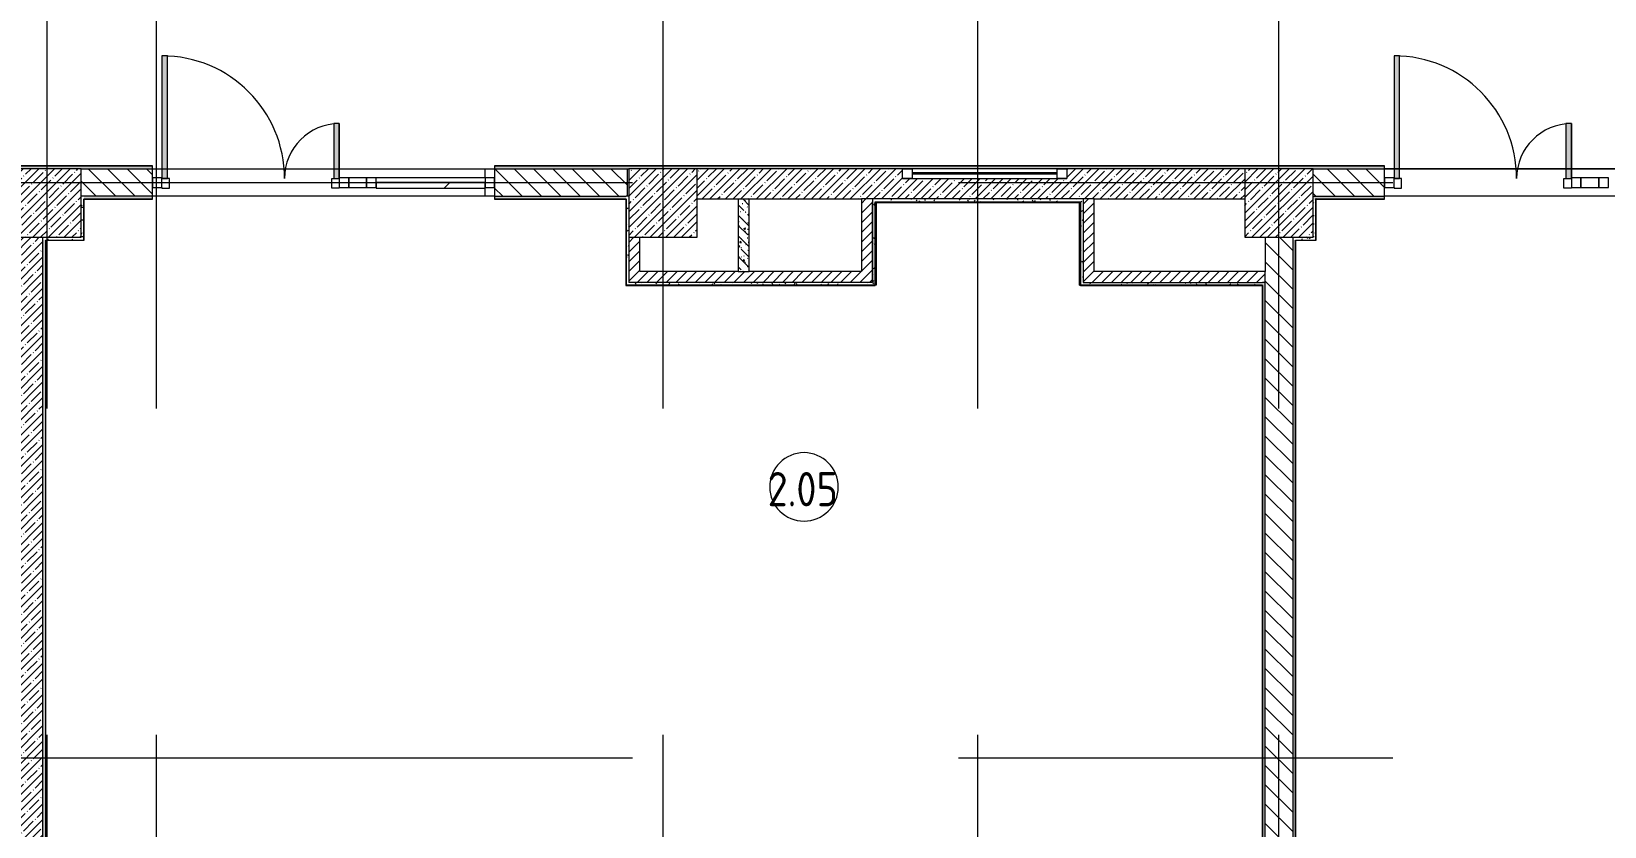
# Model space of a CAD drawing. Header units: millimetres. Extents: x -6228 to 201956, y -8553 to 30426.
# Drawn here: x 144498 to 155990, y 3098 to 8903 of the extents above; entities that cross this region are included whole.
import ezdxf

# ---------------------------------------------------------------- set-up
doc = ezdxf.new("R2010")
doc.units = ezdxf.units.MM
doc.linetypes.add('Осевая', pattern=[15875, 3175, -2381.25, 7937.5, -2381.25])
for name, color, linetype, lineweight in [('A-AREA-IDEN', 7, 'Continuous', 9), ('A-GLAZ-2', 7, 'Continuous', 9), ('A-GLAZ-CURT-2', 7, 'Continuous', 9), ('A-GLAZ-CWMG-3', 7, 'Continuous', 9), ('A-WALL-4', 7, 'Continuous', 13), ('I-WALL-5', 7, 'Continuous', 9), ('S-COLS-2', 7, 'Continuous', 9), ('Оси-2', 7, 'Осевая', 9)]:
    doc.layers.add(name, color=color, linetype=linetype, lineweight=lineweight)
for name, color, linetype, lineweight, true_color in [('A-DETL-GENF-5', 7, 'Continuous', 9, 0xaaaaaa), ('A-DOOR-5', 7, 'Continuous', 9, 0xaaaaaa), ('A-DOOR-6', 7, 'Continuous', 9, 0xe2e2e2), ('A-FLOR-3', 7, 'Continuous', 9, 0xaaaaaa), ('I-WALL-6', 7, 'Continuous', 9, 0x787878), ('I-WALL-7', 9, 'Continuous', 9, 0x808080)]:
    doc.layers.add(name, color=color, linetype=linetype, lineweight=lineweight, true_color=true_color)
doc.styles.add('GOST Common', font='GOST_Common.ttf', dxfattribs={"width": 0.9, "height": 250})
pattern_1 = [(45, (96951.896, 0), (-35.35534, 35.35534), [])]
pattern_2 = [(135, (96951.9, 0), (-70.71068, -70.71068), [])]
pattern_3 = [(45, (96951.9, 0), (-57.02463, 57.02463), []), (45, (97008.92, 0), (-57.02463, 57.02463), [100.806, -20.161, 3.353, -16.808])]
pattern_4 = [(0, (96951.896, 0), (121.92, 30.48), [10.058, -81.382, 10.058, -81.382, -487.68]), (0, (96951.896, 0), (121.92, 30.48), [-182.88, 10.058, -172.822, 10.058, -81.382, -213.36]), (0, (96951.896, 0), (121.92, 30.48), [-457.2, 10.058, -50.902, 10.058, -142.342]), (120, (96997.616, 15.24), (-87.356454, 90.345817), [10.058, -81.382, 10.058, -81.382, -487.68]), (120, (96997.616, 15.24), (-87.356454, 90.345817), [-182.88, 10.058, -172.822, 10.058, -81.382, -213.36]), (120, (96997.616, 15.24), (-87.356454, 90.345817), [-457.2, 10.058, -50.902, 10.058, -142.342]), (240, (97012.856, 76.2), (-34.563546, -120.825817), [10.058, -81.382, 10.058, -81.382, -487.68]), (240, (97012.856, 76.2), (-34.563546, -120.825817), [-182.88, 10.058, -172.822, 10.058, -81.382, -213.36]), (240, (97012.856, 76.2), (-34.563546, -120.825817), [-457.2, 10.058, -50.902, 10.058, -142.342])]

# ---------------------------------------------------------------- blocks, each defined once
blk = doc.blocks.new('BSC_Колонна _Прямоугольная - 500х500-V173-План зашивки приборов отопления в осях 1 этажа 12-23')
at = {"layer": 'S-COLS-2'}
h = blk.add_hatch(dxfattribs=at)
h.set_pattern_fill('FP_143', color=256, style=0, pattern_type=2)
h.set_pattern_definition([(45, (-47660, -7650), (-57.02463, 57.02463), []), (45, (-47602.975, -7650), (-57.02463, 57.02463), [100.806, -20.161, 3.353, -16.808])])
h.paths.add_polyline_path([(-250, -250), (250, -250), (250, 250), (-250, 250)])
for p, q in [((250, 250), (-250, 250)), ((-250, 250), (-250, -250)), ((250, -250), (250, 250)), ((-250, -250), (250, -250))]:
    blk.add_line(p, q, dxfattribs=at)
blk = doc.blocks.new('BSC_Колонна _Прямоугольная - 500х500-V174-План зашивки приборов отопления в осях 1 этажа 12-23')
at = {"layer": 'S-COLS-2'}
h = blk.add_hatch(dxfattribs=at)
h.set_pattern_fill('FP_144', color=256, style=0, pattern_type=2)
h.set_pattern_definition([(45, (-52160, -7650), (-57.02463, 57.02463), []), (45, (-52102.975, -7650), (-57.02463, 57.02463), [100.806, -20.161, 3.353, -16.808])])
h.paths.add_polyline_path([(-250, -250), (250, -250), (250, 250), (-250, 250)])
for p, q in [((250, 250), (-250, 250)), ((-250, 250), (-250, -250)), ((250, -250), (250, 250)), ((-250, -250), (250, -250))]:
    blk.add_line(p, q, dxfattribs=at)
blk = doc.blocks.new('BSC_Колонна _Прямоугольная - 500х500-V188-План зашивки приборов отопления в осях 1 этажа 12-23')
at = {"layer": 'S-COLS-2'}
h = blk.add_hatch(dxfattribs=at)
h.set_pattern_fill('FP_167', color=256, style=0, pattern_type=2)
h.set_pattern_definition([(45, (-56660, -7650), (-57.02463, 57.02463), []), (45, (-56602.975, -7650), (-57.02463, 57.02463), [100.806, -20.161, 3.353, -16.808])])
h.paths.add_polyline_path([(-250, -250), (250, -250), (250, 250), (-250, 250)])
for p, q in [((250, 250), (-250, 250)), ((-250, 250), (-250, -250)), ((250, -250), (250, 250)), ((-250, -250), (250, -250))]:
    blk.add_line(p, q, dxfattribs=at)
blk = doc.blocks.new('120_Окно_СКБ_1Ст - 120_Окно_СКБ_1Ст 400х1200 EI30-24228621-План зашивки приборов отопления в осях 1 этажа 12-23')
at = {"layer": 'A-GLAZ-2'}
for p, q in [((-600, 40), (-600, 110)), ((-600, 110), (-530, 110)), ((600, 110), (-600, 110)), ((-530, 40), (-600, 40)), ((-600, 40), (600, 40)), ((-530, 110), (-530, 40)), ((530, 80), (-530, 80)), ((530, 70), (-530, 70)), ((530, 40), (530, 110)), ((530, 110), (600, 110)), ((600, 40), (530, 40)), ((600, 110), (600, 40))]:
    blk.add_line(p, q, dxfattribs=at)
blk = doc.blocks.new('Прямоугольный импост - 50 x 70 мм-31700031-План зашивки приборов отопления в осях 1 этажа 12-23')
at = {"layer": 'A-GLAZ-CWMG-3'}
for p, q in [((-70, 35), (0, 35)), ((-70, -35), (-70, 35)), ((0, 35), (0, -35)), ((0, -35), (-70, -35))]:
    blk.add_line(p, q, dxfattribs=at)
blk = doc.blocks.new('Дверь_Витражная_остекление_ - ДВН_ДАО_Главный вход_1200 в свету-31742133-План зашивки приборов отопления в осях 1 этажа 12-23')
at = {"layer": 'A-DOOR-6'}
for points in [[(-647.5, 30), (-607.5, 30), (-607.5, 925), (-647.5, 925), (-647.5, 35)], [(647.5, 30), (647.5, 430), (607.5, 430), (607.5, 30)]]:
    blk.add_hatch(color=256, dxfattribs=at).paths.add_polyline_path(points)
at = {"layer": 'A-DETL-GENF-5'}
for p, q in [((-607.5, 925), (-647.5, 925)), ((-647.5, 925), (-647.5, 35)), ((-607.5, 30), (-607.5, 925)), ((647.5, 430), (607.5, 430)), ((607.5, 430), (607.5, 30)), ((647.5, 35), (647.5, 430)), ((-647.5, 30), (-607.5, 30)), ((-592.5, 30), (-647.5, 30)), ((-592.5, -40), (-592.5, 30)), ((592.5, -40), (592.5, 30)), ((592.5, 30), (647.5, 30)), ((607.5, 30), (647.5, 30)), ((-647.5, -35), (-647.5, -40)), ((-647.5, -40), (-592.5, -40)), ((647.5, -40), (592.5, -40)), ((647.5, -35), (647.5, -40))]:
    blk.add_line(p, q, dxfattribs=at)
at = {"layer": 'A-DOOR-5'}
for p, q in [((-647.5, 925), (-647.5, 35)), ((647.5, 430), (647.5, 35))]:
    blk.add_line(p, q, dxfattribs=at)
for centre, radius, start, end in [((-647.5, 30), 895, 360, 90), ((647.5, 30), 400, 90, 180)]:
    blk.add_arc(centre, radius, start, end, dxfattribs=at)
blk = doc.blocks.new('Системная панель - Стемалит - 40мм-32257327-План зашивки приборов отопления в осях 1 этажа 12-23')
at = {"layer": 'A-GLAZ-CURT-2'}
for p, q in [((65, 35), (-65, 35)), ((-65, 35), (-65, -35)), ((65, -35), (65, 35)), ((-65, -35), (65, -35))]:
    blk.add_line(p, q, dxfattribs=at)
blk = doc.blocks.new('Прямоугольный импост - 50 x 70 мм-31687886-План зашивки приборов отопления в осях 1 этажа 12-23')
at = {"layer": 'A-GLAZ-CWMG-3'}
for p, q in [((-35, 35), (35, 35)), ((-35, -35), (-35, 35)), ((35, 35), (35, -35)), ((35, -35), (-35, -35))]:
    blk.add_line(p, q, dxfattribs=at)
blk = doc.blocks.new('Прямоугольный импост - 50 x 70 мм-31701779-План зашивки приборов отопления в осях 1 этажа 12-23')
at = {"layer": 'A-GLAZ-CWMG-3'}
for p, q in [((0, 35), (-70, 35)), ((-70, 35), (-70, -35)), ((0, -35), (0, 35)), ((-70, -35), (0, -35))]:
    blk.add_line(p, q, dxfattribs=at)
blk = doc.blocks.new('Системная панель - Стекло - 40мм-V259-План зашивки приборов отопления в осях 1 этажа 12-23')
at = {"layer": 'A-GLAZ-CURT-2'}
h = blk.add_hatch(dxfattribs=at)
h.set_pattern_fill('FP_190', color=256, style=0, pattern_type=2)
h.set_pattern_definition([(45, (-50562.5, -7700), (-282.8427, 282.8427), [200, -600]), (45, (-50762.5, -7800), (-282.8427, 282.8427), [600, -200]), (45, (-50362.5, -7900), (-282.8427, 282.8427), [200, -600])])
h.paths.add_polyline_path([(397.5, -40), (397.5, 0), (-397.5, 0), (-397.5, -40)])
for p, q in [((397.5, 0), (-397.5, 0)), ((-397.5, 0), (-397.5, -40)), ((397.5, -40), (397.5, 0)), ((-397.5, -40), (397.5, -40))]:
    blk.add_line(p, q, dxfattribs=at)
blk = doc.blocks.new('Прямоугольный импост - 50 x 70 мм-31702100-План зашивки приборов отопления в осях 1 этажа 12-23')
at = {"layer": 'A-GLAZ-CWMG-3'}
for p, q in [((-35, 35), (35, 35)), ((-35, -35), (-35, 35)), ((35, 35), (35, -35)), ((35, -35), (-35, -35))]:
    blk.add_line(p, q, dxfattribs=at)
blk = doc.blocks.new('Прямоугольный импост - 50 x 70 мм-31720914-План зашивки приборов отопления в осях 1 этажа 12-23')
at = {"layer": 'A-GLAZ-CWMG-3'}
blk.add_line((41991, 7835), (41196, 7835), dxfattribs=at)
blk = doc.blocks.new('Марка_Помещения - Номер-25198446-План зашивки приборов отопления в осях 1 этажа 12-23')
at = {"layer": 'A-AREA-IDEN'}
for start, end in [(360, 180), (180, 360)]:
    blk.add_arc((0, 0), 2.5, start, end, dxfattribs=at)

msp = doc.modelspace()

# ---------------------------------------------------------------- hatches: boundary and pattern name
at = {"layer": 'I-WALL-5'}
h = msp.add_hatch(dxfattribs=at)
h.set_pattern_fill('FP_159', color=256, style=0, pattern_type=2)
h.set_pattern_definition(pattern_2)
h.paths.add_polyline_path([(148841.9, 7700), (148851.9, 7700), (148851.9, 7900), (147881.9, 7900), (147881.9, 7700), (148373.1, 7700)])
h.paths.add_polyline_path([(145381.9, 7700), (145381.9, 7900), (144861.9, 7900), (144861.9, 7700), (144881.9, 7700)])
h = msp.add_hatch(dxfattribs=at)
h.set_pattern_fill('FP_157', color=256, style=0, pattern_type=2)
h.set_pattern_definition(pattern_3)
h.paths.add_polyline_path([(153361.9, 7680), (153361.9, 7900), (152061.9, 7900), (152061.9, 7830), (150861.9, 7830), (150861.9, 7900), (149361.9, 7900), (149361.9, 7680), (152741.6, 7680)])
h = msp.add_hatch(dxfattribs=at)
h.set_pattern_fill('FP_159', color=256, style=0, pattern_type=2)
h.set_pattern_definition(pattern_2)
h.paths.add_polyline_path([(157861.9, 7700), (157861.9, 7900), (156882.9, 7900), (156882.9, 7700), (157110.1, 7700)])
h.paths.add_polyline_path([(153861.9, 7700), (154382.9, 7700), (154382.9, 7900), (153861.9, 7900)])
h = msp.add_hatch(dxfattribs=at)
h.set_pattern_fill('FP_162', color=256, style=0, pattern_type=2)
h.set_pattern_definition(pattern_1)
h.paths.add_polyline_path([(150561.9, 7070), (150641.9, 7070), (150641.9, 7680), (150561.9, 7680), (150561.9, 7150)])
h = msp.add_hatch(dxfattribs=at)
h.set_pattern_fill('FP_162', color=256, style=0, pattern_type=2)
h.set_pattern_definition(pattern_1)
h.paths.add_polyline_path([(152261.9, 7070), (152261.9, 7680), (152181.9, 7680), (152181.9, 7070)])
h = msp.add_hatch(dxfattribs=at)
h.set_pattern_fill('FP_157', color=256, style=0, pattern_type=2)
h.set_pattern_definition(pattern_3)
h.paths.add_polyline_path([(144361.9, 400), (144581.9, 400), (144581.9, 7400), (144361.9, 7400), (144361.9, 479.1)])
h = msp.add_hatch(dxfattribs=at)
h.set_pattern_fill('FP_162', color=256, style=0, pattern_type=2)
h.set_pattern_definition(pattern_1)
h.paths.add_polyline_path([(148941.9, 7150), (148941.9, 7400), (148861.9, 7400), (148861.9, 7150)])
h = msp.add_hatch(dxfattribs=at)
h.set_pattern_fill('FP_159', color=256, style=0, pattern_type=2)
h.set_pattern_definition(pattern_2)
h.paths.add_polyline_path([(153511.9, 425), (153711.9, 425), (153711.9, 7400), (153511.9, 7400), (153511.9, 450)])
h = msp.add_hatch(dxfattribs=at)
h.set_pattern_fill('FP_162', color=256, style=0, pattern_type=2)
h.set_pattern_definition(pattern_1)
h.paths.add_polyline_path([(150561.9, 7070), (150561.9, 7150), (148861.9, 7150), (148861.9, 7070), (149829.2, 7070)])
h = msp.add_hatch(dxfattribs=at)
h.set_pattern_fill('FP_162', color=256, style=0, pattern_type=2)
h.set_pattern_definition(pattern_1)
h.paths.add_polyline_path([(153210.4, 7070), (153210.4, 7150), (152261.9, 7150), (152261.9, 7070), (152741.6, 7070)])
h = msp.add_hatch(dxfattribs=at)
h.set_pattern_fill('FP_162', color=256, style=0, pattern_type=2)
h.set_pattern_definition(pattern_1)
h.paths.add_polyline_path([(153491.9, 7070), (153511.9, 7070), (153511.9, 7150), (153210.4, 7150), (153210.4, 7070)])
at = {"layer": 'I-WALL-6'}
h = msp.add_hatch(dxfattribs=at)
h.set_pattern_fill('FP_165', color=256, style=0, pattern_type=2)
h.set_pattern_definition([(135, (96951.9, 0), (-75.43415, -75.43415), [106.68, -17.78, 3.556, -17.78]), (135, (96951.9, 75.39), (-75.43415, -75.43415), []), (50, (96951.9, 0), (127.52922, -11.15758), [13.335, -146.685]), (355, (96951.9, 0), (-24.66966, 133.74002), [10.668, -117.348]), (100.451, (96962.52, -0.93), (102.85973, 122.58178), [11.333, -124.663]), (46.184, (96951.9, 35.56), (189.75516, -29.43036), [20.002, -220.027]), (96.636, (96967.7, 33.1), (166.1822, 173.1996), [17, -186.995]), (351.184, (96951.9, 35.56), (166.1839, 173.1976), [16.002, -176.022]), (21, (96969.68, 26.67), (106.13027, -71.58603), [13.335, -146.685]), (326, (96969.68, 26.67), (43.26188, 128.93175), [10.668, -117.348]), (71.451, (96978.52, 20.7), (149.39198, 57.34505), [11.333, -124.663]), (37.5, (96951.896, 0), (2.16223, 59.188357), [3.353, -112.573, 3.353, -115.773, -117.792]), (37.5, (96951.896, 0), (2.16223, 59.188357), [-235.052, 3.353, -114.44]), (7.5, (96951.896, 0), (46.77386, 70.12615), [3.353, -64.567, 3.353, -109.906, -44.894]), (7.5, (96951.896, 0), (46.77386, 70.12615), [-181.178, 3.353, -41.542]), (327.5, (96912.247, 0), (94.91367, -4.010093), [3.353, -41.097, 3.353, -135.331, -184.023]), (327.5, (96912.247, 0), (94.91367, -4.010093), [-183.134, 3.353, -180.67]), (317.5, (96894.47, 0), (103.69057, 17.79882), [3.353, -54.432, 3.353, -88.748, -130.683]), (317.5, (96894.47, 0), (103.69057, 17.79882), [-149.885, 3.353, -127.33])])
h.paths.add_polyline_path([(149741.9, 7150), (149741.9, 7680), (149661.9, 7680), (149661.9, 7150)])
at = {"layer": 'I-WALL-7'}
h = msp.add_hatch(dxfattribs=at)
h.set_pattern_fill('FP_186', color=256, style=0, pattern_type=2)
h.set_pattern_definition(pattern_4)
h.paths.add_polyline_path([(170711.9, 7900), (171701.9, 7900), (171701.9, 7920), (170656.9, 7920), (170656.9, 7908), (170711.9, 7908), (170711.9, 7901.1)])
h.paths.add_polyline_path([(168716.9, 7900), (169201.9, 7900), (169201.9, 7908), (169256.9, 7908), (169256.9, 7920), (168686.9, 7920), (168686.9, 7908), (168716.9, 7908), (168716.9, 7901.7)])
h.paths.add_polyline_path([(167556.9, 7900), (167556.9, 7908), (167586.9, 7908), (167586.9, 7920), (166312.4, 7920), (166312.4, 7908), (166342.4, 7908), (166342.4, 7900), (167303.2, 7900)])
h.paths.add_polyline_path([(165182.4, 7900), (165182.4, 7908), (165212.4, 7908), (165212.4, 7920), (164006.9, 7920), (164006.9, 7908), (164036.9, 7908), (164036.9, 7900), (165119, 7900)])
h.paths.add_polyline_path([(162876.9, 7900), (162876.9, 7908), (162906.9, 7908), (162906.9, 7920), (156882.9, 7920), (156882.9, 7900), (162861.9, 7900)])
h.paths.add_polyline_path([(153861.9, 7900), (154382.9, 7900), (154382.9, 7920), (147881.9, 7920), (147881.9, 7900), (153361.9, 7900)])
h.paths.add_polyline_path([(144861.9, 7900), (145381.9, 7900), (145381.9, 7920), (139012.9, 7920), (139012.9, 7900), (144732.7, 7900)])
h.paths.add_polyline_path([(136512.9, 7900), (136512.9, 7920), (135694.5, 7920), (135694.5, 7900), (135995.7, 7900)])
h = msp.add_hatch(dxfattribs=at)
h.set_pattern_fill('FP_186', color=256, style=0, pattern_type=2)
h.set_pattern_definition(pattern_4)
h.paths.add_polyline_path([(144881.9, 7380), (144881.9, 7700), (144861.9, 7700), (144861.9, 7380)])
h = msp.add_hatch(dxfattribs=at)
h.set_pattern_fill('FP_186', color=256, style=0, pattern_type=2)
h.set_pattern_definition(pattern_4)
h.paths.add_polyline_path([(148841.9, 7680), (148841.9, 7700), (147881.9, 7700), (147881.9, 7680), (148373.1, 7680)])
h.paths.add_polyline_path([(145381.9, 7680), (145381.9, 7700), (144881.9, 7700), (144881.9, 7680)])
h = msp.add_hatch(dxfattribs=at)
h.set_pattern_fill('FP_186', color=256, style=0, pattern_type=2)
h.set_pattern_definition(pattern_4)
h.paths.add_polyline_path([(148841.9, 7070), (148861.9, 7070), (148861.9, 7700), (148841.9, 7700), (148841.9, 7283.2)])
h = msp.add_hatch(dxfattribs=at)
h.set_pattern_fill('FP_186', color=256, style=0, pattern_type=2)
h.set_pattern_definition(pattern_4)
h.paths.add_polyline_path([(157841.9, 7680), (157861.9, 7680), (157861.9, 7700), (156882.9, 7700), (156882.9, 7680), (157840.9, 7680)])
h.paths.add_polyline_path([(153881.9, 7680), (154382.9, 7680), (154382.9, 7700), (153861.9, 7700), (153861.9, 7680)])
h = msp.add_hatch(dxfattribs=at)
h.set_pattern_fill('FP_186', color=256, style=0, pattern_type=2)
h.set_pattern_definition(pattern_4)
h.paths.add_polyline_path([(152153.4, 7660), (152161.9, 7660.5), (152161.9, 7680), (150641.9, 7680), (150641.9, 7660), (151285.4, 7660)])
h = msp.add_hatch(dxfattribs=at)
h.set_pattern_fill('FP_186', color=256, style=0, pattern_type=2)
h.set_pattern_definition(pattern_4)
h.paths.add_polyline_path([(150661.9, 7050), (150661.9, 7660), (150641.9, 7660), (150641.9, 7050)])
h = msp.add_hatch(dxfattribs=at)
h.set_pattern_fill('FP_186', color=256, style=0, pattern_type=2)
h.set_pattern_definition(pattern_4)
h.paths.add_polyline_path([(152161.9, 7070), (152181.9, 7070), (152181.9, 7680), (152161.9, 7680), (152161.9, 7283.2)])
h = msp.add_hatch(dxfattribs=at)
h.set_pattern_fill('FP_186', color=256, style=0, pattern_type=2)
h.set_pattern_definition(pattern_4)
h.paths.add_polyline_path([(153881.9, 7380), (153881.9, 7680), (153861.9, 7680), (153861.9, 7380)])
h = msp.add_hatch(dxfattribs=at)
h.set_pattern_fill('FP_186', color=256, style=0, pattern_type=2)
h.set_pattern_definition(pattern_4)
h.paths.add_polyline_path([(144861.9, 7380), (144861.9, 7400), (144581.9, 7400), (144581.9, 7380), (144732.7, 7380)])
h = msp.add_hatch(dxfattribs=at)
h.set_pattern_fill('FP_186', color=256, style=0, pattern_type=2)
h.set_pattern_definition(pattern_4)
h.paths.add_polyline_path([(144581.9, 805), (144601.9, 805), (144601.9, 7380), (144581.9, 7380), (144581.9, 913.4)])
h = msp.add_hatch(dxfattribs=at)
h.set_pattern_fill('FP_186', color=256, style=0, pattern_type=2)
h.set_pattern_definition(pattern_4)
h.paths.add_polyline_path([(153861.9, 7380), (153861.9, 7400), (153711.9, 7400), (153711.9, 7380), (153731.9, 7380)])
h = msp.add_hatch(dxfattribs=at)
h.set_pattern_fill('FP_186', color=256, style=0, pattern_type=2)
h.set_pattern_definition(pattern_4)
h.paths.add_polyline_path([(153711.9, 450), (153731.9, 450), (153731.9, 7380), (153711.9, 7380), (153711.9, 623.9)])
h = msp.add_hatch(dxfattribs=at)
h.set_pattern_fill('FP_186', color=256, style=0, pattern_type=2)
h.set_pattern_definition(pattern_4)
h.paths.add_polyline_path([(150641.9, 7050), (150641.9, 7070), (148841.9, 7070), (148841.9, 7050), (149829.2, 7050)])
h = msp.add_hatch(dxfattribs=at)
h.set_pattern_fill('FP_186', color=256, style=0, pattern_type=2)
h.set_pattern_definition(pattern_4)
h.paths.add_polyline_path([(153490.9, 7050), (153491.9, 7050), (153491.9, 7070), (152161.9, 7070), (152161.9, 7050), (152741.6, 7050)])
h = msp.add_hatch(dxfattribs=at)
h.set_pattern_fill('FP_186', color=256, style=0, pattern_type=2)
h.set_pattern_definition(pattern_4)
h.paths.add_polyline_path([(153491.9, 470), (153511.9, 470), (153511.9, 7070), (153491.9, 7070), (153491.9, 471)])

# ---------------------------------------------------------------- linework, layer by layer
at = {"layer": 'A-FLOR-3'}
for p, q in [((145381.9, 7900), (147881.9, 7900)), ((147811.9, 7835), (147811.9, 7900)), ((154382.9, 7900), (156882.9, 7900)), ((156882.9, 7900), (154382.9, 7900)), ((147811.9, 7700), (147811.9, 7760)), ((147881.9, 7700), (147811.9, 7700))]:
    msp.add_line(p, q, dxfattribs=at)
at = {"layer": 'A-WALL-4'}
for p, q in [((145381.9, 7920), (139012.9, 7920)), ((154382.9, 7920), (147881.9, 7920)), ((145381.9, 7700), (144861.9, 7700)), ((147881.9, 7700), (148841.9, 7700)), ((153861.9, 7700), (154382.9, 7700)), ((144881.9, 7680), (144881.9, 7679)), ((144882.9, 7679), (144881.9, 7679)), ((148841.9, 7679), (148840.9, 7679)), ((148841.9, 7679), (148841.9, 7680)), ((152261.9, 7680), (150561.9, 7680)), ((150641.9, 7680), (150641.9, 7660)), ((150641.9, 7070), (150641.9, 7660)), ((150641.9, 7660), (150641.9, 7070)), ((153881.9, 7380), (153881.9, 7680)), ((153882.9, 7680), (153881.9, 7680)), ((153882.9, 7680), (153882.9, 7679)), ((144581.9, 730), (144581.9, 7400)), ((144601.9, 7380), (144601.9, 7247.5)), ((153731.9, 7380), (153731.9, 471)), ((149661.9, 7150), (149741.9, 7150)), ((153511.9, 425), (153511.9, 7150)), ((153491.9, 7050), (152161.9, 7050)), ((153511.9, 7070), (153491.9, 7070)), ((153491.9, 470), (153491.9, 7050))]:
    msp.add_line(p, q, dxfattribs=at)
at = {"layer": 'I-WALL-5'}
for p, q in [((145381.9, 7921), (139012.9, 7921)), ((144861.9, 7900), (148861.9, 7900)), ((145381.9, 7679), (145381.9, 7921)), ((147881.9, 7921), (147881.9, 7679)), ((154382.9, 7921), (147881.9, 7921)), ((148851.9, 7700), (148851.9, 7900)), ((150861.9, 7900), (149361.9, 7900)), ((153361.9, 7900), (152061.9, 7900)), ((153861.9, 7900), (154382.9, 7900)), ((154382.9, 7679), (154382.9, 7921)), ((147811.9, 7700), (145381.9, 7700)), ((148861.9, 7700), (148841.9, 7700)), ((156882.9, 7700), (154382.9, 7700)), ((144881.9, 7680), (145381.9, 7680)), ((144881.9, 7380), (144881.9, 7679)), ((144882.9, 7679), (145381.9, 7679)), ((144882.9, 7379), (144882.9, 7679)), ((147881.9, 7680), (148841.9, 7680)), ((147881.9, 7679), (148840.9, 7679)), ((148840.9, 7679), (148840.9, 7049)), ((148841.9, 7679), (148841.9, 7050)), ((149361.9, 7680), (150561.9, 7680)), ((149661.9, 7680), (149661.9, 7150)), ((149741.9, 7150), (149741.9, 7680)), ((150561.9, 7680), (150561.9, 7150)), ((150661.9, 7660), (152161.4, 7660)), ((150661.9, 7049), (150661.9, 7660)), ((152153.4, 7652), (150669.9, 7652)), ((150669.9, 7652), (150669.9, 7050)), ((152153.4, 7050), (152153.4, 7652)), ((152161.4, 7660), (152161.4, 7050)), ((152161.9, 7660), (152161.9, 7050)), ((152181.9, 7680), (152181.9, 7070)), ((152261.9, 7150), (152261.9, 7680)), ((152261.9, 7680), (153361.9, 7680)), ((153882.9, 7680), (154382.9, 7680)), ((153882.9, 7379), (153882.9, 7679)), ((153882.9, 7679), (154382.9, 7679)), ((144601.9, 7380), (144881.9, 7380)), ((144602.9, 7379), (144882.9, 7379)), ((144602.9, 801), (144602.9, 7379)), ((148861.9, 7400), (148861.9, 7070)), ((148941.9, 7150), (148941.9, 7400)), ((153511.9, 7400), (153511.9, 7150)), ((153711.9, 7400), (153711.9, 475)), ((153731.9, 7380), (153881.9, 7380)), ((153732.9, 7379), (153882.9, 7379)), ((153732.9, 471), (153732.9, 7379)), ((144601.9, 7247.5), (144601.9, 780)), ((149661.9, 7150), (148941.9, 7150)), ((150561.9, 7150), (149741.9, 7150)), ((153511.9, 7150), (152261.9, 7150)), ((148840.9, 7049), (150661.9, 7049)), ((150669.9, 7050), (148841.9, 7050)), ((150641.9, 7070), (148861.9, 7070)), ((152153.4, 7050), (152161.4, 7050)), ((152160.9, 7050), (152160.9, 7049)), ((152160.9, 7049), (153490.9, 7049)), ((152181.9, 7070), (153491.9, 7070)), ((153490.9, 7049), (153490.9, 471))]:
    msp.add_line(p, q, dxfattribs=at)
at = {"layer": 'Оси-2'}
for p, q in [((144611.9, 593.7), (144611.9, 24898.1)), ((145411.9, 593.7), (145411.9, 24898.1)), ((149111.9, 593.7), (149111.9, 24898.1)), ((151411.9, 593.7), (151411.9, 24898.1)), ((153611.9, 593.7), (153611.9, 24898.1)), ((135394.4, 7800), (179201.9, 7800)), ((135394.4, 3600), (179201.9, 3600))]:
    msp.add_line(p, q, dxfattribs=at)

# ---------------------------------------------------------------- block references
at = {"layer": 'A-AREA-IDEN', "xscale": 99.99999999999993, "yscale": 99.99999999999993, "zscale": 99.99999999999993}
msp.add_blockref('Марка_Помещения - Номер-25198446-План зашивки приборов отопления в осях 1 этажа 12-23', (150142, 5577.9), dxfattribs=at)
at = {"layer": 'A-DOOR-5'}
for p in [(146099.4, 7800), (155100.4, 7800)]:
    msp.add_blockref('Дверь_Витражная_остекление_ - ДВН_ДАО_Главный вход_1200 в свету-31742133-План зашивки приборов отопления в осях 1 этажа 12-23', p, dxfattribs=at)
at = {"layer": 'A-GLAZ-2'}
msp.add_blockref('120_Окно_СКБ_1Ст - 120_Окно_СКБ_1Ст 400х1200 EI30-24228621-План зашивки приборов отопления в осях 1 этажа 12-23', (151461.9, 7790), dxfattribs=at)
at = {"layer": 'A-GLAZ-CURT-2'}
for name, p in [('Системная панель - Стемалит - 40мм-32257327-План зашивки приборов отопления в осях 1 этажа 12-23', (146881.9, 7800)), ('Системная панель - Стемалит - 40мм-32257327-План зашивки приборов отопления в осях 1 этажа 12-23', (155882.9, 7800)), ('Системная панель - Стекло - 40мм-V259-План зашивки приборов отопления в осях 1 этажа 12-23', (147414.4, 7800))]:
    msp.add_blockref(name, p, dxfattribs=at)
at = {"layer": 'A-GLAZ-CWMG-3', "rotation": 180}
for p in [(145381.9, 7800), (154382.9, 7800)]:
    msp.add_blockref('Прямоугольный импост - 50 x 70 мм-31701779-План зашивки приборов отопления в осях 1 этажа 12-23', p, dxfattribs=at)
at = {"layer": 'A-GLAZ-CWMG-3', "extrusion": (0, 0, -1), "rotation": 180}
for name, p in [('Прямоугольный импост - 50 x 70 мм-31687886-План зашивки приборов отопления в осях 1 этажа 12-23', (-146781.9, 7800)), ('Прямоугольный импост - 50 x 70 мм-31702100-План зашивки приборов отопления в осях 1 этажа 12-23', (-146981.9, 7800)), ('Прямоугольный импост - 50 x 70 мм-31700031-План зашивки приборов отопления в осях 1 этажа 12-23', (-147881.9, 7800)), ('Прямоугольный импост - 50 x 70 мм-31687886-План зашивки приборов отопления в осях 1 этажа 12-23', (-155782.9, 7800)), ('Прямоугольный импост - 50 x 70 мм-31702100-План зашивки приборов отопления в осях 1 этажа 12-23', (-155982.9, 7800))]:
    msp.add_blockref(name, p, dxfattribs=at)
at = {"layer": 'A-GLAZ-CWMG-3'}
msp.add_blockref('Прямоугольный импост - 50 x 70 мм-31720914-План зашивки приборов отопления в осях 1 этажа 12-23', (105820.9, 0), dxfattribs=at)
at = {"layer": 'S-COLS-2'}
for name, p in [('BSC_Колонна _Прямоугольная - 500х500-V173-План зашивки приборов отопления в осях 1 этажа 12-23', (144611.9, 7650)), ('BSC_Колонна _Прямоугольная - 500х500-V174-План зашивки приборов отопления в осях 1 этажа 12-23', (149111.9, 7650)), ('BSC_Колонна _Прямоугольная - 500х500-V188-План зашивки приборов отопления в осях 1 этажа 12-23', (153611.9, 7650))]:
    msp.add_blockref(name, p, dxfattribs=at)

# ---------------------------------------------------------------- texts
at = {"layer": 'A-AREA-IDEN', "insert": (149876.3, 5686.4), "char_height": 250, "width": 663.797, "attachment_point": 1, "style": 'GOST Common'}
msp.add_mtext('2.05', dxfattribs=at)

doc.saveas('drawing.dxf')
